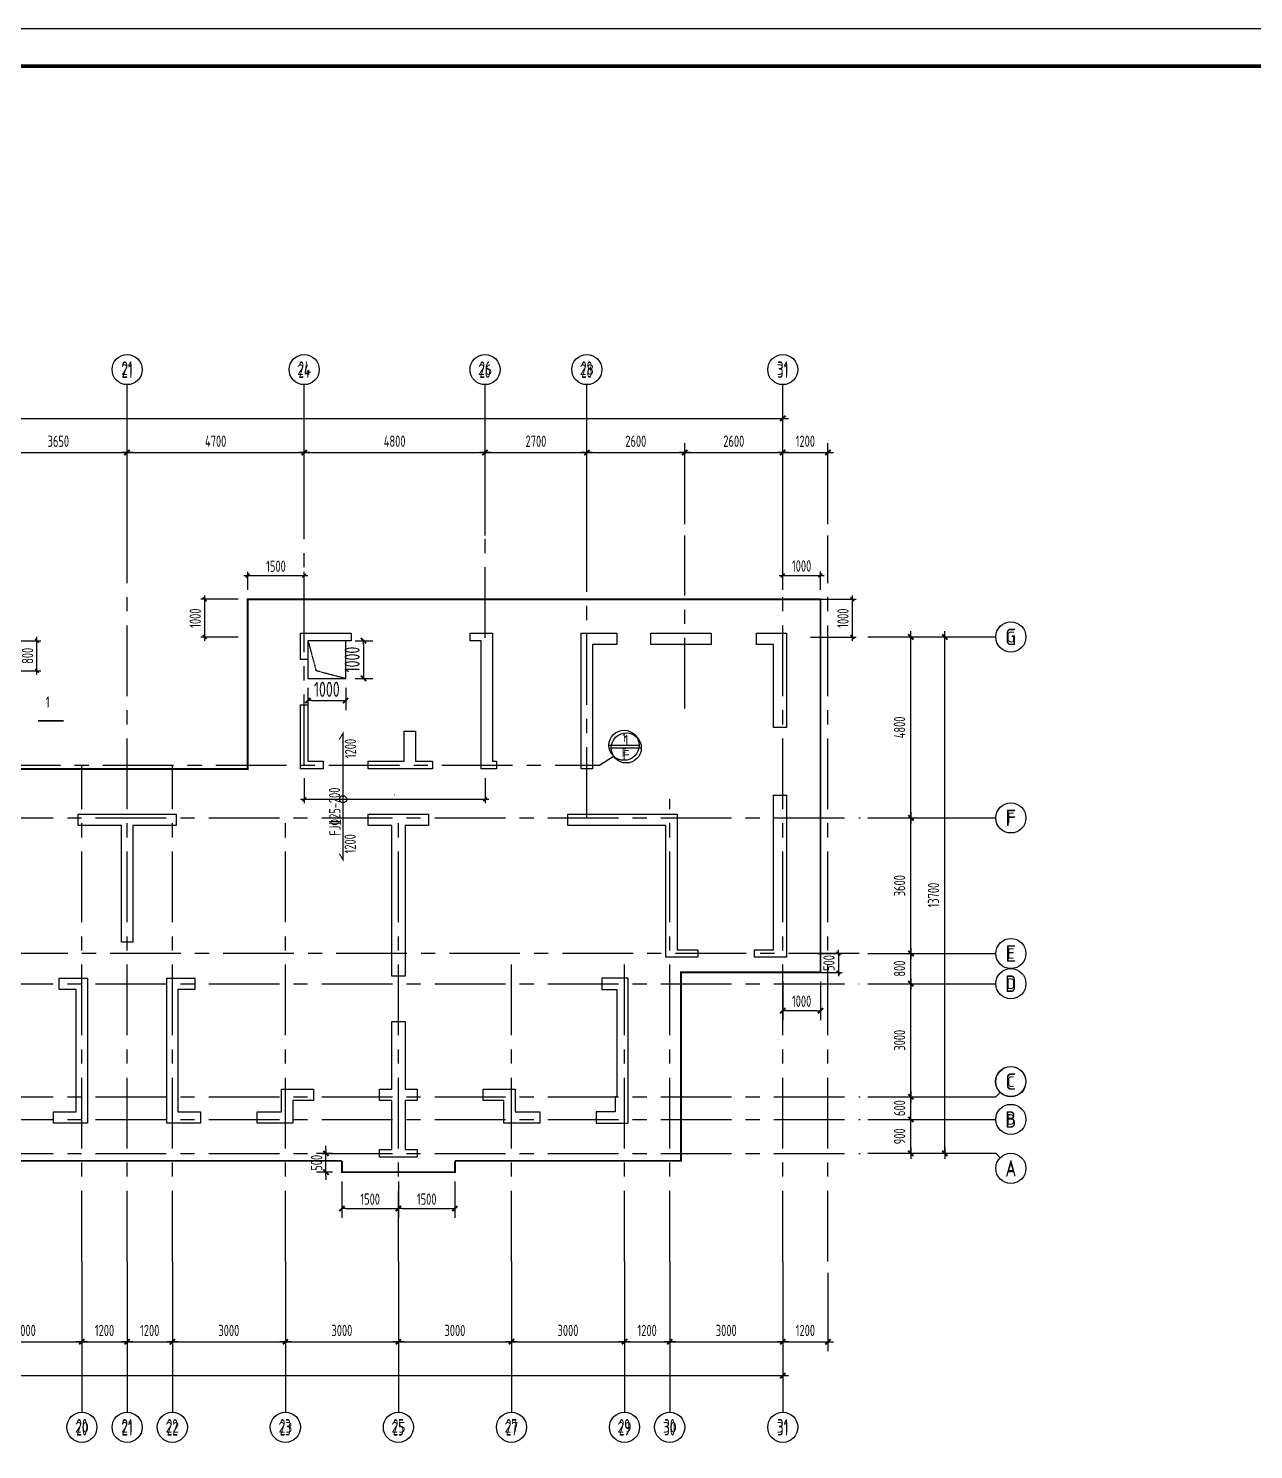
# Model space of a CAD drawing. Extents: x 627893 to 789462, y -407363 to 145317.
# Drawn here: x 701021 to 733535, y 16952 to 54660 of the extents above; entities that cross this region are included whole.
import ezdxf
from ezdxf.enums import TextEntityAlignment as Align

# ---------------------------------------------------------------- set-up
doc = ezdxf.new("R2010")
doc.units = 0
doc.header["$LTSCALE"] = 100
doc.linetypes.add('CENTER', pattern=[2, 1.25, -0.25, 0.25, -0.25])
doc.linetypes.add('DASH', pattern=[0.35, 0.25, -0.1])
doc.layers.get('0').update_dxf_attribs({"linetype": 'CONTINUOUS'})
doc.layers.get('Defpoints').update_dxf_attribs({"linetype": 'CONTINUOUS'})
for name, color, linetype in [('1508', 2, 'CONTINUOUS'), ('AXIS', 3, 'CONTINUOUS'), ('AXIS_TEXT', 7, 'CONTINUOUS'), ('DIM', 3, 'CONTINUOUS'), ('dim-wall', 7, 'CONTINUOUS'), ('JSK', 4, 'CONTINUOUS'), ('PAXIS', 253, 'CENTER'), ('PUB_DIM', 3, 'CONTINUOUS'), ('PUB_TITLE', 4, 'CONTINUOUS'), ('s索引', 6, 'CONTINUOUS'), ('THIN', 7, 'CONTINUOUS'), ('支座钢筋标注', 173, 'CONTINUOUS'), ('板底钢筋', 24, 'CONTINUOUS'), ('砼墙', 3, 'CONTINUOUS')]:
    doc.layers.add(name, color=color, linetype=linetype)
doc.styles.add('_TCH_AXIS', font='tssdeng.shx', dxfattribs={"width": 0.7, "bigfont": 'tssdchn.shx'})
doc.styles.add('CADReader_TextStyle', font='tssdeng.shx', dxfattribs={"height": 0.2, "bigfont": 'gbcbig.shx'})
doc.styles.add('COMPLEX', font='tssdeng.shx', dxfattribs={"width": 0.7, "bigfont": 'tssdchn.shx'})
doc.styles.add('dim_font', font='tssdeng.shx', dxfattribs={"width": 0.7, "bigfont": 'tssdchn.shx'})
doc.styles.get("Standard").update_dxf_attribs({"font": 'tssdeng.shx', "width": 0.7, "bigfont": 'tssdchn.shx'})
doc.styles.add('TSSD_Dimension', font='Tssdeng.shx', dxfattribs={"width": 0.7, "bigfont": 'tssdchn.shx'})
doc.styles.add('TSSD_Num', font='Tssdeng.shx', dxfattribs={"width": 0.7, "bigfont": 'hztxt.shx'})
doc.dimstyles.new('DIMN', dxfattribs={"dimtxt": 300, "dimasz": 1, "dimexe": 250, "dimexo": 300, "dimgap": 150, "dimtad": 1, "dimdec": 0, "dimzin": 0, "dimdsep": 46, "dimtxsty": 'dim_font', "dimblk": '_DIMX', "dimcen": 0.09, "dimclrt": 7, "dimadec": 0, "dimazin": 0, "dimtfac": 1, "dimtdec": 0, "dimtix": 1, "dimtmove": 2, "dimatfit": 3, "dimldrblk": '_DIMX', "dimfxl": 250, "dimtolj": 1, "dimtzin": 0, "dimarcsym": 0})
doc.dimstyles.new('TSSD_100_100', dxfattribs={"dimtxt": 300, "dimasz": 100, "dimexe": 100, "dimexo": 250, "dimgap": 100, "dimtad": 1, "dimdec": 0, "dimzin": 0, "dimdsep": 46, "dimtxsty": 'TSSD_Dimension', "dimblk": 'ARCHTICK', "dimcen": 0, "dimdle": 100, "dimclrt": 7, "dimadec": 0, "dimazin": 0, "dimtfac": 1, "dimtdec": 0, "dimtix": 1, "dimtmove": 2, "dimatfit": 3, "dimfxl": 1, "dimtolj": 1, "dimtzin": 0, "dimarcsym": 0})
doc.dimstyles.new('TSSD_100_100$0', dxfattribs={"dimtxt": 300, "dimasz": 100, "dimexe": 250, "dimexo": 250, "dimgap": 100, "dimtad": 1, "dimdec": 0, "dimzin": 0, "dimdsep": 46, "dimtxsty": 'TSSD_Dimension', "dimblk": '_TSDBK', "dimblk1": '_TSDBK', "dimblk2": '_TSDBK', "dimsah": 1, "dimcen": 0, "dimclrt": 7, "dimadec": 0, "dimazin": 0, "dimtfac": 1, "dimtdec": 0, "dimtix": 1, "dimtmove": 2, "dimatfit": 3, "dimldrblk": '_TSDBK', "dimfxl": 1, "dimtolj": 1, "dimtzin": 0, "dimarcsym": 0})

# ---------------------------------------------------------------- blocks, each defined once
blk = doc.blocks.new('_DIMX')
blk.add_line((-150, 0), (150, 0))
at = {"const_width": 50}
blk.add_lwpolyline([(-70, -70), (70, 70)], dxfattribs=at)
blk = doc.blocks.new('*D181')
at = {"layer": 'Defpoints', "color": 0}
for p in [(723066, 26314), (724440, 26314), (723066, 25713)]:
    blk.add_point(p, dxfattribs=at)
at = {"layer": 'PUB_DIM', "color": 0, "lineweight": -2}
for p, q in [((723366, 26314), (724690, 26314)), ((724440, 26315), (724440, 26316)), ((724440, 25713), (724440, 26314)), ((723366, 25713), (724690, 25713)), ((724440, 25712), (724440, 25711))]:
    blk.add_line(p, q, dxfattribs=at)
for p, rotation in [((724440, 26314), 270), ((724440, 25713), 90)]:
    blk.add_blockref('_DIMX', p, dxfattribs=dict(at, rotation=rotation))
at = {"layer": 'PUB_DIM', "color": 7, "insert": (724140, 26013), "char_height": 300, "attachment_point": 5, "rotation": 90, "style": 'dim_font'}
blk.add_mtext('\\A1;600', dxfattribs=at)
blk = doc.blocks.new('_ArchTick')
at = {"color": 0, "linetype": 'ByBlock', "const_width": 0.4}
blk.add_lwpolyline([(-0.5, -0.5), (0.5, 0.5)], dxfattribs=at)
blk = doc.blocks.new('*D184')
at = {"layer": 'Defpoints', "color": 0}
for p in [(708340, 35014), (713140, 35014), (713140, 34206)]:
    blk.add_point(p, dxfattribs=at)
at = {"layer": 'dim-wall', "color": 0, "lineweight": -2}
for p, q in [((708340, 34764), (708340, 34106)), ((713140, 34764), (713140, 34106)), ((708240, 34206), (713240, 34206))]:
    blk.add_line(p, q, dxfattribs=at)
at = {"layer": 'dim-wall', "color": 0, "lineweight": -2, "xscale": 100, "yscale": 100, "zscale": 100, "rotation": 180}
blk.add_blockref('_ArchTick', (708340, 34206), dxfattribs=at)
at = {"layer": 'dim-wall', "color": 0, "lineweight": -2, "xscale": 100, "yscale": 100, "zscale": 100}
blk.add_blockref('_ArchTick', (713140, 34206), dxfattribs=at)
at = {"layer": 'dim-wall', "color": 7, "insert": (710740, 34456), "char_height": 300, "attachment_point": 5, "style": 'TSSD_Dimension'}
blk.add_mtext('\\A1;.', dxfattribs=at)
blk = doc.blocks.new('_TSDBK')
blk.add_line((-1, 0), (0, 0))
at = {"const_width": 0.5}
blk.add_lwpolyline([(-0.7, -0.7), (0.7, 0.7)], dxfattribs=at)
blk = doc.blocks.new('*D200')
at = {"layer": 'Defpoints', "color": 0}
for p in [(708440, 37414), (709440, 37414), (709440, 36824)]:
    blk.add_point(p, dxfattribs=at)
at = {"layer": 'dim-wall', "color": 0, "lineweight": -2}
for p, q in [((708440, 37164), (708440, 36574)), ((709440, 37164), (709440, 36574)), ((708540, 36824), (709340, 36824))]:
    blk.add_line(p, q, dxfattribs=at)
at = {"layer": 'dim-wall', "color": 0, "lineweight": -2, "xscale": 100, "yscale": 100, "zscale": 100, "rotation": 180}
blk.add_blockref('_TSDBK', (708440, 36824), dxfattribs=at)
at = {"layer": 'dim-wall', "color": 0, "lineweight": -2, "xscale": 100, "yscale": 100, "zscale": 100}
blk.add_blockref('_TSDBK', (709440, 36824), dxfattribs=at)
at = {"layer": 'dim-wall', "color": 7, "insert": (708940, 37124), "char_height": 400, "attachment_point": 5, "style": 'TSSD_Dimension'}
blk.add_mtext('\\A1;1000', dxfattribs=at)
blk = doc.blocks.new('*D201')
at = {"layer": 'Defpoints', "color": 0}
for p in [(709440, 38414), (709440, 37414), (709912, 37414)]:
    blk.add_point(p, dxfattribs=at)
at = {"layer": 'dim-wall', "color": 0, "lineweight": -2}
for p, q in [((709690, 38414), (710162, 38414)), ((709912, 38314), (709912, 37514)), ((709690, 37414), (710162, 37414))]:
    blk.add_line(p, q, dxfattribs=at)
at = {"layer": 'dim-wall', "color": 0, "lineweight": -2, "xscale": 100, "yscale": 100, "zscale": 100}
for p, rotation in [((709912, 38414), 90), ((709912, 37414), 270)]:
    blk.add_blockref('_TSDBK', p, dxfattribs=dict(at, rotation=rotation))
at = {"layer": 'dim-wall', "color": 7, "insert": (709612, 37914), "char_height": 400, "attachment_point": 5, "rotation": 90, "style": 'TSSD_Dimension'}
blk.add_mtext('\\A1;1000', dxfattribs=at)
blk = doc.blocks.new('*D207')
at = {"layer": 'Defpoints', "color": 0}
for p in [(709340, 24312), (710840, 24312), (710840, 23347)]:
    blk.add_point(p, dxfattribs=at)
at = {"layer": 'DIM', "color": 0, "lineweight": -2}
for p, q in [((709340, 24062), (709340, 23097)), ((710840, 24062), (710840, 23097)), ((709440, 23347), (710740, 23347))]:
    blk.add_line(p, q, dxfattribs=at)
at = {"layer": 'DIM', "color": 0, "lineweight": -2, "xscale": 100, "yscale": 100, "zscale": 100, "rotation": 180}
blk.add_blockref('_TSDBK', (709340, 23347), dxfattribs=at)
at = {"layer": 'DIM', "color": 0, "lineweight": -2, "xscale": 100, "yscale": 100, "zscale": 100}
blk.add_blockref('_TSDBK', (710840, 23347), dxfattribs=at)
at = {"layer": 'DIM', "color": 7, "insert": (710090, 23597), "char_height": 300, "attachment_point": 5, "style": 'TSSD_Dimension'}
blk.add_mtext('\\A1;1500', dxfattribs=at)
blk = doc.blocks.new('*D208')
at = {"layer": 'Defpoints', "color": 0}
for p in [(710840, 24312), (712340, 24312), (712340, 23347)]:
    blk.add_point(p, dxfattribs=at)
at = {"layer": 'DIM', "color": 0, "lineweight": -2}
for p, q in [((710840, 24062), (710840, 23097)), ((712340, 24062), (712340, 23097)), ((710940, 23347), (712240, 23347))]:
    blk.add_line(p, q, dxfattribs=at)
at = {"layer": 'DIM', "color": 0, "lineweight": -2, "xscale": 100, "yscale": 100, "zscale": 100, "rotation": 180}
blk.add_blockref('_TSDBK', (710840, 23347), dxfattribs=at)
at = {"layer": 'DIM', "color": 0, "lineweight": -2, "xscale": 100, "yscale": 100, "zscale": 100}
blk.add_blockref('_TSDBK', (712340, 23347), dxfattribs=at)
at = {"layer": 'DIM', "color": 7, "insert": (711590, 23597), "char_height": 300, "attachment_point": 5, "style": 'TSSD_Dimension'}
blk.add_mtext('\\A1;1500', dxfattribs=at)
blk = doc.blocks.new('*D209')
at = {"layer": 'Defpoints', "color": 0}
for p in [(708918, 24812), (709340, 24812), (709340, 24312)]:
    blk.add_point(p, dxfattribs=at)
at = {"layer": 'DIM', "color": 0, "lineweight": -2}
for p, q in [((708918, 24912), (708918, 25012)), ((709090, 24812), (708668, 24812)), ((708918, 24312), (708918, 24812)), ((709090, 24312), (708668, 24312)), ((708918, 24212), (708918, 24112))]:
    blk.add_line(p, q, dxfattribs=at)
at = {"layer": 'DIM', "color": 0, "lineweight": -2, "xscale": 100, "yscale": 100, "zscale": 100}
for p, rotation in [((708918, 24812), 270), ((708918, 24312), 90)]:
    blk.add_blockref('_TSDBK', p, dxfattribs=dict(at, rotation=rotation))
at = {"layer": 'DIM', "color": 7, "insert": (708668, 24562), "char_height": 300, "attachment_point": 5, "rotation": 90, "style": 'TSSD_Dimension'}
blk.add_mtext('\\A1;500', dxfattribs=at)
blk = doc.blocks.new('*D118')
at = {"layer": 'Defpoints', "color": 0}
for p in [(721522, 39512), (722888, 39512), (721522, 38512)]:
    blk.add_point(p, dxfattribs=at)
at = {"layer": 'DIM', "color": 0, "lineweight": -2}
for p, q in [((722888, 38412), (722888, 39612)), ((721772, 39512), (722988, 39512)), ((721772, 38512), (722988, 38512))]:
    blk.add_line(p, q, dxfattribs=at)
at = {"layer": 'DIM', "color": 0, "lineweight": -2, "xscale": 100, "yscale": 100, "zscale": 100}
for p, rotation in [((722888, 39512), 90), ((722888, 38512), 270)]:
    blk.add_blockref('_ArchTick', p, dxfattribs=dict(at, rotation=rotation))
at = {"layer": 'DIM', "color": 7, "insert": (722638, 39012), "char_height": 300, "attachment_point": 5, "rotation": 90, "style": 'TSSD_Dimension'}
blk.add_mtext('\\A1;1000', dxfattribs=at)
blk = doc.blocks.new('*D119')
at = {"layer": 'Defpoints', "color": 0}
for p in [(722040, 40147), (721040, 39512), (722040, 39512)]:
    blk.add_point(p, dxfattribs=at)
at = {"layer": 'DIM', "color": 0, "lineweight": -2}
for p, q in [((720940, 40147), (722140, 40147)), ((721040, 39762), (721040, 40247)), ((722040, 39762), (722040, 40247))]:
    blk.add_line(p, q, dxfattribs=at)
at = {"layer": 'DIM', "color": 0, "lineweight": -2, "xscale": 100, "yscale": 100, "zscale": 100}
for p, rotation in [((721040, 40147), 179.9999995322588), ((722040, 40147), 359.9999995322588)]:
    blk.add_blockref('_ArchTick', p, dxfattribs=dict(at, rotation=rotation))
at = {"layer": 'DIM', "color": 7, "insert": (721540, 40397), "char_height": 300, "attachment_point": 5, "rotation": 360, "style": 'TSSD_Dimension'}
blk.add_mtext('\\A1;1000', dxfattribs=at)
blk = doc.blocks.new('*D120')
at = {"layer": 'Defpoints', "color": 0}
for p in [(721703, 30112), (721703, 29612), (722515, 29612)]:
    blk.add_point(p, dxfattribs=at)
at = {"layer": 'DIM', "color": 0, "lineweight": -2}
for p, q in [((722515, 30112), (722515, 30212)), ((721953, 30112), (722615, 30112)), ((722515, 30112), (722515, 29612)), ((721953, 29612), (722615, 29612)), ((722515, 29612), (722515, 29512))]:
    blk.add_line(p, q, dxfattribs=at)
at = {"layer": 'DIM', "color": 0, "lineweight": -2, "xscale": 100, "yscale": 100, "zscale": 100}
for p, rotation in [((722515, 30112), 270), ((722515, 29612), 90)]:
    blk.add_blockref('_ArchTick', p, dxfattribs=dict(at, rotation=rotation))
at = {"layer": 'DIM', "color": 7, "insert": (722265, 29862), "char_height": 300, "attachment_point": 5, "rotation": 90, "style": 'TSSD_Dimension'}
blk.add_mtext('\\A1;500', dxfattribs=at)
blk = doc.blocks.new('*D121')
at = {"layer": 'Defpoints', "color": 0}
for p in [(706840, 40139), (706840, 39512), (708340, 39512)]:
    blk.add_point(p, dxfattribs=at)
at = {"layer": 'DIM', "color": 0, "lineweight": -2}
for p, q in [((708440, 40139), (706740, 40139)), ((706840, 39762), (706840, 40239)), ((708340, 39762), (708340, 40239))]:
    blk.add_line(p, q, dxfattribs=at)
at = {"layer": 'DIM', "color": 0, "lineweight": -2, "xscale": 100, "yscale": 100, "zscale": 100}
for p, rotation in [((706840, 40139), 179.9999995322588), ((708340, 40139), 359.9999995322588)]:
    blk.add_blockref('_ArchTick', p, dxfattribs=dict(at, rotation=rotation))
at = {"layer": 'DIM', "color": 7, "insert": (707590, 40389), "char_height": 300, "attachment_point": 5, "rotation": 360, "style": 'TSSD_Dimension'}
blk.add_mtext('\\A1;1500', dxfattribs=at)
blk = doc.blocks.new('*D122')
at = {"layer": 'Defpoints', "color": 0}
for p in [(706840, 39512), (705698, 38512), (706840, 38512)]:
    blk.add_point(p, dxfattribs=at)
at = {"layer": 'DIM', "color": 0, "lineweight": -2}
for p, q in [((705698, 39612), (705698, 38412)), ((706590, 39512), (705598, 39512)), ((706590, 38512), (705598, 38512))]:
    blk.add_line(p, q, dxfattribs=at)
at = {"layer": 'DIM', "color": 0, "lineweight": -2, "xscale": 100, "yscale": 100, "zscale": 100}
for p, rotation in [((705698, 39512), 90), ((705698, 38512), 270)]:
    blk.add_blockref('_ArchTick', p, dxfattribs=dict(at, rotation=rotation))
at = {"layer": 'DIM', "color": 7, "insert": (705448, 39012), "char_height": 300, "attachment_point": 5, "rotation": 90, "style": 'TSSD_Dimension'}
blk.add_mtext('\\A1;1000', dxfattribs=at)
blk = doc.blocks.new('*D123')
at = {"layer": 'Defpoints', "color": 0}
for p in [(700190, 38413), (701248, 38413), (700190, 37614)]:
    blk.add_point(p, dxfattribs=at)
at = {"layer": 'DIM', "color": 0, "lineweight": -2}
for p, q in [((701248, 37514), (701248, 38513)), ((700440, 38413), (701348, 38413)), ((700440, 37614), (701348, 37614))]:
    blk.add_line(p, q, dxfattribs=at)
at = {"layer": 'DIM', "color": 0, "lineweight": -2, "xscale": 100, "yscale": 100, "zscale": 100}
for p, rotation in [((701248, 38413), 90), ((701248, 37614), 270)]:
    blk.add_blockref('_ArchTick', p, dxfattribs=dict(at, rotation=rotation))
at = {"layer": 'DIM', "color": 7, "insert": (700998, 38013), "char_height": 300, "attachment_point": 5, "rotation": 90, "style": 'TSSD_Dimension'}
blk.add_mtext('\\A1;800', dxfattribs=at)
blk = doc.blocks.new('*D125')
at = {"layer": 'Defpoints', "color": 0}
for p in [(721040, 29612), (722040, 29612), (721040, 28598)]:
    blk.add_point(p, dxfattribs=at)
at = {"layer": 'DIM', "color": 0, "lineweight": -2}
for p, q in [((721040, 29362), (721040, 28348)), ((722040, 29362), (722040, 28348)), ((721940, 28598), (721140, 28598))]:
    blk.add_line(p, q, dxfattribs=at)
at = {"layer": 'DIM', "color": 0, "lineweight": -2, "xscale": 100, "yscale": 100, "zscale": 100}
for p, rotation in [((721040, 28598), 179.9999995322588), ((722040, 28598), 359.9999995322588)]:
    blk.add_blockref('_TSDBK', p, dxfattribs=dict(at, rotation=rotation))
at = {"layer": 'DIM', "color": 7, "insert": (721540, 28848), "char_height": 300, "attachment_point": 5, "rotation": 360, "style": 'TSSD_Dimension'}
blk.add_mtext('\\A1;1000', dxfattribs=at)
blk = doc.blocks.new('_AXISO')
blk.add_circle((0, 0), 0.5)
at = {"layer": 'AXIS_TEXT', "style": 'COMPLEX', "width": 1.041667}
blk.add_attdef('A', text='', height=0.56, dxfattribs=at).set_placement((-0.25, -0.28), (0.25, -0.28), align=Align.FIT)
blk = doc.blocks.new('ts_idx')
at = {"color": 0, "linetype": 'ByBlock', "lineweight": -2}
blk.add_line((-0.5, 0), (0.5, 0), dxfattribs=at)
blk.add_circle((0, 0), 0.5, dxfattribs=at)
at = {"color": 0, "linetype": 'ByBlock', "lineweight": -2, "style": 'TSSD_Num', "width": 0.7}
for tag, p in [('1', (0, 0.25)), ('A', (0, -0.25))]:
    blk.add_attdef(tag, text='', height=0.286, dxfattribs=at).set_placement(p, align=Align.MIDDLE_CENTER)

msp = doc.modelspace()

# ---------------------------------------------------------------- linework, layer by layer
at = {"layer": '1508', "const_width": 50}
for points in [[(712340, 24612.3), (718340, 24612.3), (718340, 29612.3), (722040, 29612.3), (722040, 39512.3), (706840, 39512.3), (706840, 35012.3), (700690, 35012.3), (700690, 38412.3), (696440, 38412.3)], [(696440, 24312.3), (697940.2, 24312.3), (697940.2, 24612.3), (709340, 24612.3)], [(709340, 24612.3), (709340, 24312.3), (712340, 24312.3), (712340, 24612.3)]]:
    msp.add_lwpolyline(points, dxfattribs=at)
msp.add_lwpolyline([(718340, 29612.3), (718340, 29612.3)], close=True, dxfattribs=at)
at = {"layer": 'AXIS'}
for p, q in [((703640, 41207.8), (703640, 45207.8)), ((708340, 41207.8), (708340, 45207.8)), ((713140, 41207.8), (713140, 45207.8)), ((715840, 41207.8), (715840, 45207.8)), ((721040, 41207.8), (721040, 45207.8)), ((723294.8, 38513.7), (726693.3, 38513.7)), ((715296.3, 35112.3), (716174.1, 35112.3)), ((716174.1, 35112.3), (716549.3, 35353.4)), ((723294.8, 33712.3), (726693.3, 33712.3)), ((723294.8, 30113.7), (726693.3, 30113.7)), ((723294.8, 29313.7), (726693.3, 29313.7)), ((726810.5, 26430.8), (726693.3, 26313.7)), ((723294.8, 26313.7), (726693.3, 26313.7)), ((723294.8, 25712.3), (726693.3, 25712.3)), ((723294.8, 24813.7), (726693.3, 24813.7)), ((726810.5, 24696.5), (726693.3, 24813.7)), ((702440, 21944.5), (702440, 17944.5)), ((703640, 21944.5), (703640, 17944.5)), ((704840, 21944.5), (704840, 17944.5)), ((707840, 21944.5), (707840, 17944.5)), ((710840, 21944.5), (710840, 17944.5)), ((713840, 21944.5), (713840, 17944.5)), ((716840, 21944.5), (716840, 17944.5)), ((718040, 21944.5), (718040, 17944.5)), ((721040, 21944.5), (721040, 17944.5))]:
    msp.add_line(p, q, dxfattribs=at)
at = {"layer": 'AXIS', "linetype": 'Continuous'}
msp.add_lwpolyline([(716485.8, 35569.7), (717285.8, 35569.7)], dxfattribs=at)
for centre in [(703640, 45607.8), (708340, 45607.8), (713140, 45607.8), (715840, 45607.8), (721040, 45607.8), (727093.3, 38513.7), (716885.8, 35569.7), (727093.3, 33712.3), (727093.3, 30113.7), (727093.3, 29313.7), (727093.3, 26713.7), (727093.3, 25712.3), (727093.3, 24413.7), (702440, 17544.5), (703640, 17544.5), (704840, 17544.5), (707840, 17544.5), (710840, 17544.5), (713840, 17544.5), (716840, 17544.5), (718040, 17544.5), (721040, 17544.5)]:
    msp.add_circle(centre, 400, dxfattribs=at)
at = {"layer": 'dim-wall'}
msp.add_circle((709370.1, 34206.4), 96.2, dxfattribs=at)
at = {"layer": 'JSK'}
msp.add_lwpolyline([(709440, 38413.7), (708440, 38413.7), (708440, 37413.7), (709440, 37413.7)], close=True, dxfattribs=at)
at = {"layer": 'JSK', "linetype": 'DASH'}
msp.add_lwpolyline([(708440, 38413.7), (708650.3, 37626.7), (709440, 37413.7)], dxfattribs=at)
at = {"layer": 'PAXIS', "ltscale": 15}
for p, q in [((703640, 21944.5), (703640, 41207.8)), ((708340, 35112.3), (708340, 41207.8)), ((713140, 38490.9), (713140, 41207.8)), ((715840, 33712.3), (715840, 41207.8)), ((718440, 36612.3), (718440, 41207.8)), ((721040, 21944.5), (721040, 41207.8)), ((722240, 21944.5), (722240, 41207.8)), ((669996.4, 35112.3), (715740, 35112.3)), ((702440, 21944.5), (702440, 35112.3)), ((704840, 21944.5), (704840, 35112.3)), ((718040, 21944.5), (718040, 34212.3)), ((669804.9, 33712.3), (723094.8, 33712.3)), ((707840, 21944.5), (707840, 33712.3)), ((710840, 21944.5), (710840, 33712.3)), ((723066.2, 30112.3), (669804.9, 30112.3)), ((713840, 21944.5), (713840, 30112.3)), ((716840, 21944.5), (716840, 30112.3)), ((669804.9, 29312.3), (723066.2, 29312.3)), ((669804.9, 26312.3), (723094.8, 26312.3)), ((669805.2, 25712.3), (723095.1, 25712.3)), ((669804.9, 24812.3), (723094.8, 24812.3))]:
    msp.add_line(p, q, dxfattribs=at)
at = {"layer": 'PUB_TITLE'}
msp.add_lwpolyline([(657905.8, -4740.1), (657905.8, 54659.9), (742005.8, 54659.9), (742005.8, -4740.1)], close=True, dxfattribs=at)
at = {"layer": 'PUB_TITLE', "const_width": 100}
msp.add_lwpolyline([(660405.8, -3740.1), (741005.8, -3740.1), (741005.8, 53659.9), (660405.8, 53659.9)], close=True, dxfattribs=at)
at = {"layer": 's索引', "const_width": 50}
msp.add_lwpolyline([(701276.3, 36288.2), (701954.8, 36288.2)], dxfattribs=at)
at = {"layer": '板底钢筋', "const_width": 30}
msp.add_lwpolyline([(709270.1, 32767.9), (709370.1, 32601.2), (709370.1, 35961.1), (709270.1, 35794.4)], dxfattribs=at)
at = {"layer": '砼墙'}
for points in [[(708240, 37913.6), (708240, 38613.7), (709590, 38613.7), (709590, 38413.7), (708440, 38413.7), (708440, 37913.6)], [(712740, 38613.7), (713340, 38613.7), (713340, 35213.7), (713440, 35213.7), (713440, 35013.7), (713040, 35013.7), (713040, 38413.7), (712740, 38413.7)], [(715690, 35013.7), (715690, 38613.7), (716640, 38613.7), (716640, 38313.7), (715990, 38313.7), (715990, 35013.7)], [(717539.3, 38613.7), (719140, 38613.7), (719140, 38313.7), (717539.3, 38313.7)], [(720790, 36113.7), (720790, 38313.7), (720340, 38313.7), (720340, 38613.7), (721140, 38613.7), (721140, 36113.7)], [(708240, 36713.6), (708440, 36713.6), (708440, 35213.7), (708840, 35213.7), (708840, 35013.7), (708240, 35013.7)], [(711290, 36013.5), (711290, 35213.7), (711740, 35213.7), (711740, 35013.7), (710990, 35013.7), (710040, 35013.7), (710040, 35213.7), (710990, 35213.7), (710990, 36013.5)], [(720790, 34313.7), (721140, 34313.7), (721140, 30013.7), (720290, 30013.7), (720290, 30213.7), (720790, 30213.7)], [(703490, 33513.7), (702340, 33513.7), (702340, 33813.7), (703790, 33813.7), (704940, 33813.7), (704940, 33513.7), (703790, 33513.7), (703790, 30413.6), (703490, 30413.6)], [(710665, 33513.7), (710040, 33513.7), (710040, 33813.7), (711015, 33813.7), (711640, 33813.7), (711640, 33513.7), (711015, 33513.7), (711015, 29513.7), (710665, 29513.7)], [(715340, 33813.7), (718240, 33813.7), (718240, 30213.7), (718790, 30213.7), (718790, 30013.7), (717940, 30013.7), (717940, 33513.7), (715340, 33513.7)], [(701690, 25913.7), (702290, 25913.7), (702290, 29163.7), (701840, 29163.7), (701840, 29463.7), (702590, 29463.7), (702590, 25613.7), (701690, 25613.7)], [(705440, 29163.7), (704990, 29163.7), (704990, 25913.7), (705590, 25913.7), (705590, 25613.7), (704690, 25613.7), (704690, 29463.7), (705440, 29463.7)], [(716940, 26313.7), (716940, 29463.7), (716240, 29463.7), (716240, 29163.7), (716640, 29163.7), (716640, 26313.7), (716590, 26313.7), (716590, 25913.7), (716090, 25913.7), (716090, 25613.7), (716940, 25613.7)], [(710665, 28313.7), (711015, 28313.7), (711015, 26513.7), (711340, 26513.7), (711340, 26213.7), (711015, 26213.7), (711015, 24913.7), (711340, 24913.7), (711340, 24713.7), (710665, 24713.7), (710340, 24713.7), (710340, 24913.7), (710665, 24913.7), (710665, 26213.7), (710340, 26213.7), (710340, 26513.7), (710665, 26513.7)], [(707090, 25913.7), (707740, 25913.7), (707740, 26513.7), (708590, 26513.7), (708590, 26213.7), (708040, 26213.7), (708040, 25613.7), (707090, 25613.7)], [(713090, 26513.7), (713940, 26513.7), (713940, 25913.7), (714590, 25913.7), (714590, 25613.7), (713640, 25613.7), (713640, 26213.7), (713090, 26213.7)]]:
    msp.add_lwpolyline(points, close=True, dxfattribs=at)

# ---------------------------------------------------------------- block references
at = {"layer": 'AXIS'}
ref = msp.add_blockref('_AXISO', (703640, 45607.8), dxfattribs=dict(at, xscale=800, yscale=800, zscale=800))
ref.add_attrib('A', '21', dxfattribs={"layer": 'AXIS_TEXT', "height": 438.39, "style": '_TCH_AXIS', "width": 0.56}).set_placement((703493.9, 45388.6), (703786.2, 45388.6), align=Align.FIT)
ref = msp.add_blockref('_AXISO', (708340, 45607.8), dxfattribs=dict(at, xscale=800, yscale=800, zscale=800))
ref.add_attrib('A', '24', dxfattribs={"layer": 'AXIS_TEXT', "height": 438.39, "style": '_TCH_AXIS', "width": 0.4}).set_placement((708193.9, 45388.6), (708486.2, 45388.6), align=Align.FIT)
ref = msp.add_blockref('_AXISO', (713140, 45607.8), dxfattribs=dict(at, xscale=800, yscale=800, zscale=800))
ref.add_attrib('A', '26', dxfattribs={"layer": 'AXIS_TEXT', "height": 438.39, "style": '_TCH_AXIS', "width": 0.424242}).set_placement((712993.9, 45388.6), (713286.2, 45388.6), align=Align.FIT)
ref = msp.add_blockref('_AXISO', (715840, 45607.8), dxfattribs=dict(at, xscale=800, yscale=800, zscale=800))
ref.add_attrib('A', '28', dxfattribs={"layer": 'AXIS_TEXT', "height": 438.39, "style": '_TCH_AXIS', "width": 0.411765}).set_placement((715693.9, 45388.6), (715986.2, 45388.6), align=Align.FIT)
ref = msp.add_blockref('_AXISO', (721040, 45607.8), dxfattribs=dict(at, xscale=800, yscale=800, zscale=800))
ref.add_attrib('A', '31', dxfattribs={"layer": 'AXIS_TEXT', "height": 438.39, "style": '_TCH_AXIS', "width": 0.56}).set_placement((720893.9, 45388.6), (721186.2, 45388.6), align=Align.FIT)
ref = msp.add_blockref('_AXISO', (727093.3, 38513.7), dxfattribs=dict(at, xscale=800, yscale=800, zscale=800))
ref.add_attrib('A', 'G', dxfattribs={"layer": 'AXIS_TEXT', "height": 438.4, "style": '_TCH_AXIS', "width": 0.933333}).set_placement((726947.2, 38294.5), (727239.5, 38294.5), align=Align.FIT)
at = {"layer": 'AXIS', "xscale": 800, "yscale": 800, "zscale": 800}
msp.add_blockref('_AXISO', (716827.8, 35640.5), dxfattribs=at)
at = {"layer": 'AXIS'}
ref = msp.add_blockref('ts_idx', (716827.8, 35640.5), dxfattribs=dict(at, xscale=800, yscale=800, zscale=800))
ref.add_attrib('1', '1', dxfattribs={"layer": 'THIN', "height": 228.6, "style": 'TSSD_Num', "width": 0.7}).set_placement((716827.8, 35840.5), align=Align.MIDDLE_CENTER)
ref.add_attrib('10', 'F', dxfattribs={"layer": 'THIN', "height": 228.6, "style": 'TSSD_Num', "width": 0.7}).set_placement((716827.8, 35440.5), align=Align.MIDDLE_CENTER)
ref = msp.add_blockref('_AXISO', (727093.3, 33712.3), dxfattribs=dict(at, xscale=800, yscale=800, zscale=800))
ref.add_attrib('A', 'F', dxfattribs={"layer": 'AXIS_TEXT', "height": 438.4, "style": '_TCH_AXIS', "width": 1.076923}).set_placement((726947.2, 33493.1), (727239.5, 33493.1), align=Align.FIT)
ref = msp.add_blockref('_AXISO', (727093.3, 30113.7), dxfattribs=dict(at, xscale=800, yscale=800, zscale=800))
ref.add_attrib('A', 'E', dxfattribs={"layer": 'AXIS_TEXT', "height": 438.4, "style": '_TCH_AXIS', "width": 1.076923}).set_placement((726947.2, 29894.5), (727239.5, 29894.5), align=Align.FIT)
ref = msp.add_blockref('_AXISO', (727093.3, 29313.7), dxfattribs=dict(at, xscale=800, yscale=800, zscale=800))
ref.add_attrib('A', 'D', dxfattribs={"layer": 'AXIS_TEXT', "height": 438.4, "style": '_TCH_AXIS'}).set_placement((726947.2, 29094.5), (727239.5, 29094.5), align=Align.FIT)
ref = msp.add_blockref('_AXISO', (727089.1, 26717.9), dxfattribs=dict(at, xscale=800, yscale=800, zscale=800))
ref.add_attrib('A', 'C', dxfattribs={"layer": 'AXIS_TEXT', "height": 438.4, "style": '_TCH_AXIS', "width": 0.933333}).set_placement((726942.9, 26498.7), (727235.2, 26498.7), align=Align.FIT)
ref = msp.add_blockref('_AXISO', (727093.3, 25712.3), dxfattribs=dict(at, xscale=800, yscale=800, zscale=800))
ref.add_attrib('A', 'B', dxfattribs={"layer": 'AXIS_TEXT', "height": 438.4, "style": '_TCH_AXIS'}).set_placement((726947.2, 25493.1), (727239.5, 25493.1), align=Align.FIT)
ref = msp.add_blockref('_AXISO', (727093.3, 24413.7), dxfattribs=dict(at, xscale=800, yscale=800, zscale=800))
ref.add_attrib('A', 'A', dxfattribs={"layer": 'AXIS_TEXT', "height": 438.4, "style": '_TCH_AXIS', "width": 0.875}).set_placement((726947.2, 24194.5), (727239.5, 24194.5), align=Align.FIT)
ref = msp.add_blockref('_AXISO', (702440, 17544.5), dxfattribs=dict(at, xscale=800, yscale=800, zscale=800))
ref.add_attrib('A', '20', dxfattribs={"layer": 'AXIS_TEXT', "height": 438.39, "style": '_TCH_AXIS', "width": 0.411765}).set_placement((702293.9, 17325.3), (702586.2, 17325.3), align=Align.FIT)
ref = msp.add_blockref('_AXISO', (703640, 17544.5), dxfattribs=dict(at, xscale=800, yscale=800, zscale=800))
ref.add_attrib('A', '21', dxfattribs={"layer": 'AXIS_TEXT', "height": 438.39, "style": '_TCH_AXIS', "width": 0.56}).set_placement((703493.9, 17325.3), (703786.2, 17325.3), align=Align.FIT)
ref = msp.add_blockref('_AXISO', (704840, 17544.5), dxfattribs=dict(at, xscale=800, yscale=800, zscale=800))
ref.add_attrib('A', '22', dxfattribs={"layer": 'AXIS_TEXT', "height": 438.39, "style": '_TCH_AXIS', "width": 0.411765}).set_placement((704693.9, 17325.3), (704986.2, 17325.3), align=Align.FIT)
ref = msp.add_blockref('_AXISO', (707840, 17544.5), dxfattribs=dict(at, xscale=800, yscale=800, zscale=800))
ref.add_attrib('A', '23', dxfattribs={"layer": 'AXIS_TEXT', "height": 438.39, "style": '_TCH_AXIS', "width": 0.411765}).set_placement((707693.9, 17325.3), (707986.2, 17325.3), align=Align.FIT)
ref = msp.add_blockref('_AXISO', (710840, 17544.5), dxfattribs=dict(at, xscale=800, yscale=800, zscale=800))
ref.add_attrib('A', '25', dxfattribs={"layer": 'AXIS_TEXT', "height": 438.39, "style": '_TCH_AXIS', "width": 0.411765}).set_placement((710693.9, 17325.3), (710986.2, 17325.3), align=Align.FIT)
ref = msp.add_blockref('_AXISO', (713840, 17544.5), dxfattribs=dict(at, xscale=800, yscale=800, zscale=800))
ref.add_attrib('A', '27', dxfattribs={"layer": 'AXIS_TEXT', "height": 438.39, "style": '_TCH_AXIS', "width": 0.411765}).set_placement((713693.9, 17325.3), (713986.2, 17325.3), align=Align.FIT)
ref = msp.add_blockref('_AXISO', (716840, 17544.5), dxfattribs=dict(at, xscale=800, yscale=800, zscale=800))
ref.add_attrib('A', '29', dxfattribs={"layer": 'AXIS_TEXT', "height": 438.39, "style": '_TCH_AXIS', "width": 0.424242}).set_placement((716693.9, 17325.3), (716986.2, 17325.3), align=Align.FIT)
ref = msp.add_blockref('_AXISO', (718040, 17544.5), dxfattribs=dict(at, xscale=800, yscale=800, zscale=800))
ref.add_attrib('A', '30', dxfattribs={"layer": 'AXIS_TEXT', "height": 438.39, "style": '_TCH_AXIS', "width": 0.411765}).set_placement((717893.9, 17325.3), (718186.2, 17325.3), align=Align.FIT)
ref = msp.add_blockref('_AXISO', (721040, 17544.5), dxfattribs=dict(at, xscale=800, yscale=800, zscale=800))
ref.add_attrib('A', '31', dxfattribs={"layer": 'AXIS_TEXT', "height": 438.39, "style": '_TCH_AXIS', "width": 0.56}).set_placement((720893.9, 17325.3), (721186.2, 17325.3), align=Align.FIT)

# ---------------------------------------------------------------- texts
at = {"layer": 'AXIS', "color": 7, "style": 'CADReader_TextStyle'}
for s, p in [('21', (703640, 45607.8)), ('24', (708340, 45607.8)), ('26', (713140, 45607.8)), ('28', (715840, 45607.8)), ('31', (721040, 45607.8)), ('G', (727093.3, 38513.7)), ('1', (716885.8, 35769.7)), ('F', (716885.8, 35369.7)), ('F', (727093.3, 33712.3)), ('E', (727093.3, 30113.7)), ('D', (727093.3, 29313.7)), ('C', (727093.3, 26713.7)), ('B', (727093.3, 25712.3)), ('A', (727093.3, 24413.7)), ('20', (702440, 17544.5)), ('21', (703640, 17544.5)), ('22', (704840, 17544.5)), ('23', (707840, 17544.5)), ('25', (710840, 17544.5)), ('27', (713840, 17544.5)), ('29', (716840, 17544.5)), ('30', (718040, 17544.5)), ('31', (721040, 17544.5))]:
    msp.add_text(s, height=280, dxfattribs=at).set_placement(p, align=Align.MIDDLE)
at = {"layer": 's索引', "width": 0.7}
msp.add_text('1', height=300, dxfattribs=at).set_placement((701482.2, 36546.6), align=Align.BOTTOM_LEFT)
at = {"layer": '支座钢筋标注', "color": 47, "width": 0.7}
for s, p in [('1200', (709720.9, 35300)), ('FJ%%13225-200', (709310, 33244.1)), ('1200', (709713.7, 32771.6))]:
    msp.add_text(s, height=300, rotation=90.81971, dxfattribs=at).set_placement(p)

# ---------------------------------------------------------------- dimensions: what is measured, and where the dimension line sits
at = {"layer": 'DIM'}
for base, p1, p2, angle, dimstyle, picture, middle in [((706840, 40138.8), (708340, 39512.3), (706840, 39512.3), 180, 'TSSD_100_100', '*D121', (707590, 40388.8)), ((722040, 40147), (721040, 39512.3), (722040, 39512.3), 180, 'TSSD_100_100', '*D119', (721540, 40397)), ((705697.9, 38512.3), (706840, 39512.3), (706840, 38512.3), 90, 'TSSD_100_100', '*D122', (705447.9, 39012.3)), ((722887.6, 39512.3), (721522.2, 38512.3), (721522.2, 39512.3), 90, 'TSSD_100_100', '*D118', (722637.6, 39012.3)), ((701248.3, 38413.3), (700190, 37613.7), (700190.2, 38413.3), 90, 'TSSD_100_100', '*D123', (700998.3, 38013.5)), ((722514.5, 29612.3), (721703.3, 30112.3), (721703.3, 29612.3), 90, 'TSSD_100_100', '*D120', (722264.5, 29862.3)), ((721040, 28598.2), (722040, 29612.3), (721040, 29612.3), 180, 'TSSD_100_100$0', '*D125', (721540, 28848.2)), ((708918.1, 24812.3), (709340, 24312.3), (709340, 24812.3), 90, 'TSSD_100_100$0', '*D209', (708668.1, 24562.3))]:
    dim = msp.add_linear_dim(base=base, p1=p1, p2=p2, angle=angle, dimstyle=dimstyle, dxfattribs=at)
    dim.commit()
    dim.dimension.update_dxf_attribs({"geometry": picture, "text_midpoint": middle})
for base, p1, p2, picture, middle in [((710840, 23347.3), (709340, 24312.3), (710840, 24312.3), '*D207', (710090, 23597.3)), ((712340, 23347.3), (710840, 24312.3), (712340, 24312.3), '*D208', (711590, 23597.3))]:
    dim = msp.add_linear_dim(base=base, p1=p1, p2=p2, dimstyle='TSSD_100_100$0', dxfattribs=at)
    dim.commit()
    dim.dimension.update_dxf_attribs({"geometry": picture, "text_midpoint": middle})
at = {"layer": 'dim-wall'}
for base, p1, angle, picture, middle in [((709911.6, 37413.7), (709440, 38413.7), 90, '*D201', (709611.6, 37913.7)), ((709440, 36823.9), (708440, 37413.7), 180, '*D200', (708940, 37123.9))]:
    dim = msp.add_linear_dim(base=base, p1=p1, p2=(709440, 37413.7), angle=angle, dimstyle='TSSD_100_100$0', override={"dimtxt": 400}, dxfattribs=at)
    dim.commit()
    dim.dimension.update_dxf_attribs({"geometry": picture, "text_midpoint": middle})
dim = msp.add_linear_dim(base=(713140, 34206.4), p1=(708340, 35013.7), p2=(713140, 35013.7), angle=180, text='.', dimstyle='TSSD_100_100', dxfattribs=at)
dim.commit()
dim.dimension.update_dxf_attribs({"geometry": '*D184', "text_midpoint": (710740, 34456.4)})
at = {"layer": 'PUB_DIM'}
for p1, p2, distance in [((671840, 41509.2), (721040, 41509.2), 2804.5), ((699990, 41209.2), (703640, 41209.2), 2198), ((703640, 41209.2), (708340, 41209.2), 2198), ((708340, 41209.2), (713140, 41209.2), 2198), ((713140, 41209.2), (715840, 41209.2), 2198), ((715840, 41209.2), (718439.6, 41209.2), 2198), ((718439.6, 41209.2), (721040, 41209.2), 2198), ((721040, 41209.2), (722240, 41209.2), 2198), ((723066.2, 24813.7), (723066.2, 38513.7), -2273.8), ((723066.2, 33713.7), (723066.2, 38513.7), -1373.8), ((723066.2, 30113.7), (723066.2, 33713.7), -1373.8), ((723066.2, 29313.7), (723066.2, 30113.7), -1373.8), ((723066.2, 26313.7), (723066.2, 29313.3), -1373.8), ((723066.2, 24813.7), (723066.2, 25713.3), -1373.8), ((671840, 21945.8), (721040, 21945.8), -3032.1), ((699440, 21945.8), (702440, 21945.8), -2132.1), ((702440, 21945.8), (703640, 21945.8), -2132.1), ((703640, 21945.8), (704840, 21945.8), -2132.1), ((704840, 21945.8), (707840, 21945.8), -2132.1), ((707840, 21945.8), (710840, 21945.8), -2132.1), ((710840, 21945.8), (713840, 21945.8), -2132.1), ((713840, 21945.8), (716840, 21945.8), -2132.1), ((716840, 21945.8), (718040, 21945.8), -2132.1), ((718040, 21945.8), (721040, 21945.8), -2132.1), ((721040, 21945.8), (722240, 21945.8), -2132.1)]:
    msp.add_aligned_dim(p1=p1, p2=p2, distance=distance, dimstyle='DIMN', dxfattribs=at).render()
dim = msp.add_aligned_dim(p1=(723066.2, 25713.3), p2=(723066.2, 26313.7), distance=-1373.8, dimstyle='DIMN', dxfattribs=at)
dim.commit()
dim.dimension.update_dxf_attribs({"geometry": '*D181', "text_midpoint": (724140, 26013.5)})

doc.saveas('drawing.dxf')
